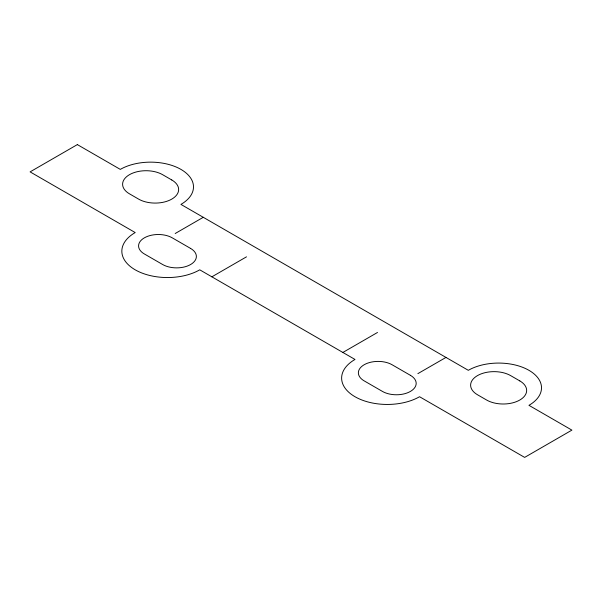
<?xml version="1.0" encoding="UTF-8"?>
<svg xmlns="http://www.w3.org/2000/svg" width="602" height="602" viewBox="0 0 602 602"><rect width="100%" height="100%" fill="white"/><g stroke="black" fill="none" stroke-linecap="round" stroke-linejoin="round"><path stroke-width="0.9" d="M175.182 233.523L203.28 217.299M211.874 276.822L246.511 256.828M342.877 352.456L377.507 332.462M417.878 373.639L445.977 357.422M77.349 144.6L30.1 171.879L135.202 232.56A45.639 26.353 0 0 0 135.202 269.824A45.639 26.353 0 0 0 199.751 269.824L354.999 359.454A45.639 26.353 0 0 0 354.999 396.726A45.639 26.353 0 0 0 419.549 396.726L524.651 457.4L571.9 430.121L528.947 405.327A42.87 24.75 0 0 0 528.947 370.32A42.87 24.75 0 0 0 468.318 370.32L180.931 204.402A42.87 24.75 0 0 0 180.931 169.395A42.87 24.75 0 0 0 120.302 169.395L77.349 144.6M171.773 179.968L162.615 174.685A23.44 13.537 0 0 0 129.46 174.685A23.44 13.537 0 0 0 129.46 193.821L138.618 199.112A23.44 13.537 0 0 0 171.773 199.112A23.44 13.537 0 0 0 171.773 179.968M519.789 380.893L510.631 375.61A23.44 13.537 0 0 0 477.476 375.61A23.44 13.537 0 0 0 477.476 394.746L486.634 400.037A23.44 13.537 0 0 0 519.789 400.037A23.44 13.537 0 0 0 519.789 380.893M190.593 248.423L172.27 237.843A19.738 11.393 0 0 0 144.36 237.843A19.738 11.393 0 0 0 144.36 253.961L162.675 264.534A19.738 11.393 0 0 0 190.593 264.534A19.738 11.393 0 0 0 190.593 248.423M410.391 375.317L392.075 364.744A19.738 11.393 0 0 0 364.157 364.744A19.738 11.393 0 0 0 364.157 380.863L382.473 391.435A19.738 11.393 0 0 0 410.391 391.435A19.738 11.393 0 0 0 410.391 375.317"/></g></svg>
